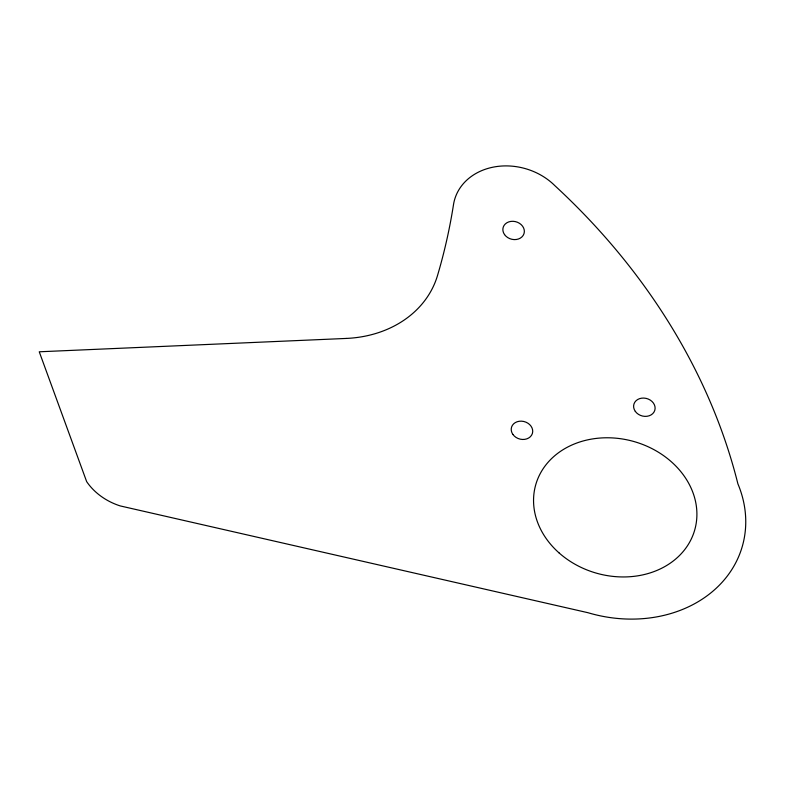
<?xml version="1.0" encoding="UTF-8"?>
<svg xmlns="http://www.w3.org/2000/svg" width="785" height="785" viewBox="0 0 785 785"><rect width="100%" height="100%" fill="white"/><g stroke="black" fill="none" stroke-linecap="round" stroke-linejoin="round"><path stroke-width="1.18" d="M346.273 338.433L39.25 351.788L86.654 481.617A57.933 47.973 15.8 0 0 120.262 505.933L587.985 612.712A128.308 106.25 15.8 0 0 713.3 590.85A128.308 106.25 15.8 0 0 737.89 483.825A675.208 559.116 15.8 0 0 554.897 185.702A59.503 49.269 15.8 0 0 493.922 166.999A59.503 49.269 15.8 0 0 453.504 204.6A795.843 659.007 15.8 0 1 437.52 275.496A112.304 93.003 15.8 0 1 346.273 338.433M559.087 552.925A82.641 68.432 15.8 0 0 694.676 530.13A82.641 68.432 15.8 0 0 591.919 439.031A82.641 68.432 15.8 0 0 559.087 552.925M512.919 434.478A10.882 9.008 15.8 0 0 531.523 435.302A10.882 9.008 15.8 0 0 521.456 421.162A10.882 9.008 15.8 0 0 512.919 434.478M635.31 411.389A10.882 9.008 15.8 0 0 653.915 412.213A10.882 9.008 15.8 0 0 643.857 398.073A10.882 9.008 15.8 0 0 635.31 411.389M504.559 234.617A10.882 9.008 15.8 0 0 523.163 235.431A10.882 9.008 15.8 0 0 513.096 221.301A10.882 9.008 15.8 0 0 504.559 234.617"/></g></svg>
